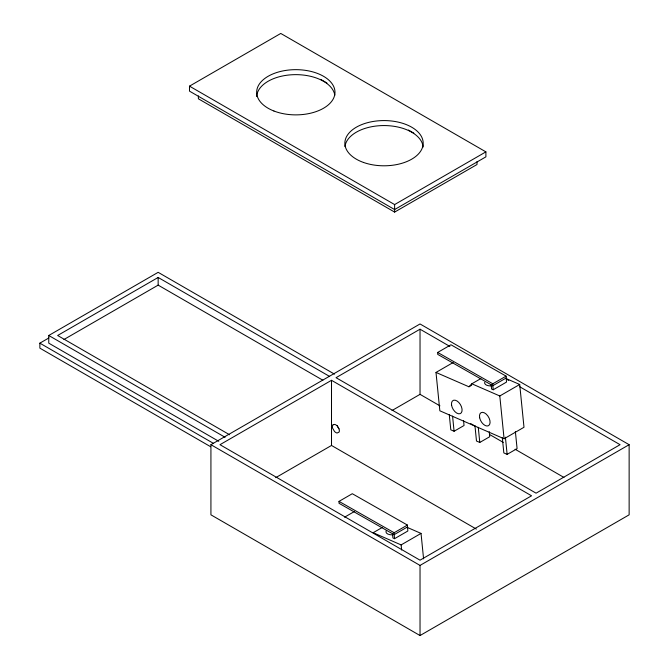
<?xml version="1.0" encoding="UTF-8"?>
<svg xmlns="http://www.w3.org/2000/svg" width="669" height="669" viewBox="0 0 669 669"><rect width="100%" height="100%" fill="white"/><g stroke="black" fill="none" stroke-linecap="round" stroke-linejoin="round"><path stroke-width="1" d="M505.722 378.386L519.704 384.474L523.994 427.274L504.083 438.772L439.842 410.791L435.996 372.432L468.944 386.782L471.821 383.789L480.877 378.562M189.494 86.15L280.771 33.45L485.895 151.871L485.895 156.855L394.618 209.556L189.494 91.135L189.494 86.15L394.618 204.572L485.895 151.871M218.763 441.306L48.753 343.155L48.753 335.487L158.152 272.325L334.492 374.138M210.651 446.733L39.864 348.139L39.864 343.155L48.904 337.937M329.207 376.212L158.152 277.459L57.643 335.487L229.601 434.766M63.923 339.526L158.152 285.128L322.868 380.226M198.384 95.926L198.384 98.795L394.618 212.09L477.005 164.524L477.005 161.647M210.927 444.693L420.032 323.963L629.136 444.693L629.136 514.829L420.032 635.55L210.927 514.829L210.927 444.693L420.032 565.414L629.136 444.693M331.506 380.301L219.984 444.693L420.032 560.179L531.554 495.796L331.506 380.301L331.506 445.454L476.336 529.07M449.903 346.442L420.032 329.198L336.039 377.684L536.078 493.178L620.071 444.693L519.596 386.682M493.229 389.751L492.827 385.712L437.702 354.369L437.685 352.446L450.965 344.778L506.09 376.129L506.5 382.091L493.229 389.751L491.581 389.04L491.18 385.001L492.827 385.712L506.099 378.052M435.996 372.432L453.197 362.506M275.745 477.649L331.506 445.454M392.034 410.515L420.032 394.35L439.943 405.849M468.944 386.782L471.653 385.219M437.685 352.446L492.81 383.789L506.09 376.129M471.821 383.789L499.793 395.973L519.704 384.474M449.275 414.688L450.797 429.824L454.084 431.262L464.043 425.517L463.542 420.467M394.559 538.687L394.15 534.648L339.024 503.305L339.016 501.382L352.295 493.714L407.421 525.065L407.831 531.019L394.559 538.687L392.912 537.968L392.502 533.929L394.15 534.648L407.429 526.988M344.568 517.187L354.528 511.442M474.973 425.877L476.487 441.022L479.782 442.452L489.741 436.706L489.24 431.656M502.319 437.785L503.832 452.93L507.127 454.368L517.087 448.615L515.364 431.455M382.208 527.498L373.151 532.725L401.124 544.909L421.035 533.41L423.586 558.883M339.016 501.382L394.141 532.725L407.421 525.065M407.053 527.323L421.035 533.41M320.593 79.352L326.932 83.006M408.383 130.037L413.818 133.173M506.926 379.365L508.733 380.41M470.717 423.611L475.241 426.228M489.725 434.591L503.305 442.426M515.071 449.225L563.95 477.44M48.753 335.487L225.093 437.292M39.864 343.155L213.361 443.321M338.991 428.787L337.143 425.601M505.404 437.208L507.127 454.368M499.793 395.973L504.083 438.772M478.268 427.315L479.782 442.452M452.57 416.118L454.084 431.262M401.124 544.909L401.634 550.002M492.81 383.789L492.827 385.712M394.141 532.725L394.15 534.648M420.032 329.198L420.032 394.35M420.032 565.414L420.032 635.55M394.618 204.572L394.618 212.09M158.152 277.459L158.152 285.128M491.23 385.913A7.041 3.537 -5.7 0 1 484.707 382.283M392.561 534.84A7.041 3.537 -5.7 0 1 386.423 530.467M344.953 146.603A39.162 22.612 0 0 1 384.407 125.563A39.162 22.612 0 0 1 423.134 147.046M256.67 96.579A39.162 22.612 0 0 1 294.644 74.652A39.162 22.612 0 0 1 334.818 95.232M333.154 424.74L332.677 425.325A4.491 2.592 60 0 0 332.618 428.219L334.458 431.405A5.151 2.977 60 0 0 337.126 433.01L339.049 432.107A4.491 2.592 60 0 0 339.116 429.205L337.276 426.028A5.151 2.977 60 0 0 334.609 424.414L333.154 424.74M451.533 404.862A7.51 4.34 60 0 0 460.096 413.685A7.51 4.34 60 0 0 458.725 402.387A7.51 4.34 60 0 0 451.533 404.862M479.648 417.757A7.51 4.34 60 0 0 488.521 425.685A7.51 4.34 60 0 0 486.187 414.069A7.51 4.34 60 0 0 479.648 417.757M363.434 162.425A39.162 22.612 0 0 0 423.159 143.868A39.162 22.612 0 0 0 365.458 123.28A39.162 22.612 0 0 0 363.434 162.425M273.922 111.012A39.162 22.612 0 0 0 334.885 93.844A39.162 22.612 0 0 0 278.639 71.951A39.162 22.612 0 0 0 273.922 111.012"/></g></svg>
